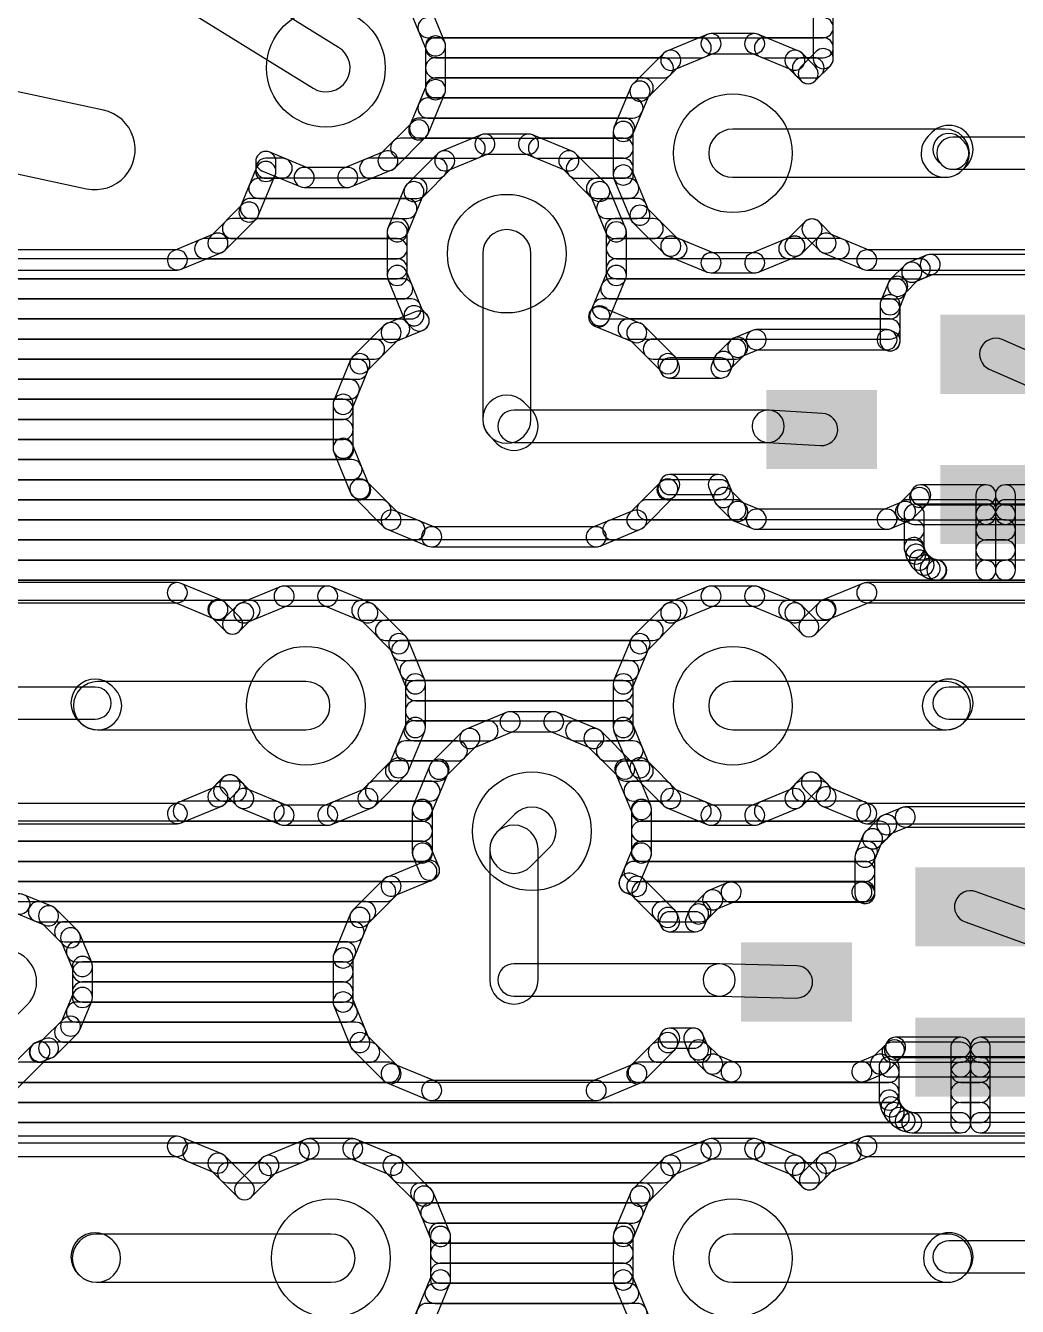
# Model space of a CAD drawing. Extents: x 0 to 96, y 0 to 55.
# Drawn here: x 71.39 to 83.92, y 18.12 to 34.32 of the extents above; entities that cross this region are included whole.
import ezdxf

# ---------------------------------------------------------------- set-up
doc = ezdxf.new("R2010")
doc.units = 0
doc.layers.add('16', color=174, linetype='CONTINUOUS')

# ---------------------------------------------------------------- blocks, each defined once
blk = doc.blocks.new('RECT')
blk.add_solid([(-0.5, -0.5), (0.5, -0.5), (-0.5, 0.5), (0.5, 0.5)])
blk = doc.blocks.new('PIE')
blk.add_circle((0, 0), 0.5)

msp = doc.modelspace()

# ---------------------------------------------------------------- linework, layer by layer
at = {"layer": '16'}
for points in [[(81.3435, 35.6126), (81.3435, 33.8982, 1), (81.5975, 33.8982), (81.5975, 35.6126, 1)], [(75.3447, 34.041), (73.5032, 35.184, 1), (73.1818, 34.666), (75.0233, 33.523, 1)], [(76.6863, 34.1061), (76.4755, 34.6151, 1), (76.2408, 34.5179), (76.4517, 34.0089, 1)], [(76.4727, 34.163), (81.4705, 34.163, 1), (81.4705, 34.417), (76.4727, 34.417, 1)], [(76.696, 33.5065), (76.696, 34.0575, 1), (76.442, 34.0575), (76.442, 33.5065, 1)], [(80.0034, 34.2048), (79.4944, 33.994, 1), (79.5916, 33.7593), (80.1006, 33.9702, 1)], [(80.603, 34.2145), (80.052, 34.2145, 1), (80.052, 33.9605), (80.603, 33.9605, 1)], [(81.1606, 33.994), (80.6516, 34.2048, 1), (80.5544, 33.9702), (81.0634, 33.7593, 1)], [(76.569, 33.909), (79.9277, 33.909, 1), (79.9277, 34.163), (76.569, 34.163, 1)], [(80.7273, 33.909), (81.4705, 33.909, 1), (81.4705, 34.163), (80.7273, 34.163, 1)], [(81.3807, 33.988), (81.1907, 33.798, 1), (81.3703, 33.6184), (81.5603, 33.8083, 1)], [(72.3718, 33.2467), (69.6393, 33.8342, 1), (69.4257, 32.8408), (72.1582, 32.2533, 1)], [(76.569, 33.655), (79.4483, 33.655, 1), (79.4483, 33.909), (76.569, 33.909, 1)], [(79.4532, 33.9664), (79.0636, 33.5768, 1), (79.2432, 33.3972), (79.6328, 33.7868, 1)], [(81.3703, 33.798), (81.2018, 33.9664, 1), (81.0222, 33.7868), (81.1907, 33.6184, 1)], [(81.2067, 33.655), (81.3544, 33.655, 1), (81.3544, 33.909), (81.2067, 33.909, 1)], [(76.4755, 32.9489), (76.6863, 33.4579, 1), (76.4517, 33.5551), (76.2408, 33.0461, 1)], [(76.569, 33.401), (79.1943, 33.401, 1), (79.1943, 33.655), (76.569, 33.655, 1)], [(79.036, 33.5356), (78.8252, 33.0266, 1), (79.0598, 32.9294), (79.2707, 33.4384, 1)], [(76.4727, 33.147), (79.0651, 33.147, 1), (79.0651, 33.401), (76.4727, 33.401, 1)], [(76.0583, 32.5181), (76.4479, 32.9077, 1), (76.2683, 33.0873), (75.8787, 32.6977, 1)], [(76.3675, 32.893), (78.9599, 32.893, 1), (78.9599, 33.147), (76.3675, 33.147, 1)], [(78.8155, 32.978), (78.8155, 32.427, 1), (79.0695, 32.427), (79.0695, 32.978, 1)], [(83.228, 32.487), (83.2755, 32.5345, 1), (82.8445, 32.9655), (82.797, 32.918, 1)], [(76.1267, 32.639), (77.0702, 32.639, 1), (77.0702, 32.893), (76.1267, 32.893, 1)], [(77.1459, 32.9348), (76.6369, 32.724, 1), (76.7341, 32.4893), (77.2431, 32.7002, 1)], [(77.7455, 32.9445), (77.1945, 32.9445, 1), (77.1945, 32.6905), (77.7455, 32.6905, 1)], [(78.3031, 32.724), (77.7941, 32.9348, 1), (77.6969, 32.7002), (78.2059, 32.4893, 1)], [(77.8698, 32.639), (78.9425, 32.639, 1), (78.9425, 32.893), (77.8698, 32.893, 1)], [(80.3275, 32.3977), (83.0125, 32.3977, 1), (83.0125, 33.0073), (80.3275, 33.0073, 1)], [(82.9163, 32.6063), (82.9638, 32.5588, 1), (83.2512, 32.8462), (83.2037, 32.8937, 1)], [(83.1075, 32.4993), (85.09, 32.4993, 1), (85.09, 32.9057), (83.1075, 32.9057, 1)], [(74.551, 32.4721), (74.551, 32.5977, 1), (74.297, 32.5977), (74.297, 32.4721, 1)], [(74.3754, 32.4804), (74.8599, 32.2797, 1), (74.9571, 32.5143), (74.4726, 32.715, 1)], [(75.5081, 32.2797), (76.0171, 32.4905, 1), (75.9199, 32.7252), (75.4109, 32.5143, 1)], [(76.5957, 32.6964), (76.2061, 32.3068, 1), (76.3857, 32.1272), (76.7753, 32.5168, 1)], [(78.7339, 32.3068), (78.3443, 32.6964, 1), (78.1647, 32.5168), (78.5543, 32.1272, 1)], [(74.3286, 31.9101), (74.5413, 32.4235, 1), (74.3067, 32.5207), (74.094, 32.0073, 1)], [(74.424, 32.385), (74.6309, 32.385, 1), (74.6309, 32.639), (74.424, 32.639, 1)], [(75.7371, 32.385), (76.5908, 32.385, 1), (76.5908, 32.639), (75.7371, 32.639, 1)], [(78.3492, 32.385), (78.9425, 32.385, 1), (78.9425, 32.639), (78.3492, 32.639, 1)], [(78.8252, 32.3784), (79.036, 31.8694, 1), (79.2707, 31.9666), (79.0598, 32.4756, 1)], [(74.3353, 32.131), (76.3368, 32.131, 1), (76.3368, 32.385), (74.3353, 32.385, 1)], [(74.9085, 32.27), (75.4595, 32.27, 1), (75.4595, 32.524), (74.9085, 32.524, 1)], [(78.6032, 32.131), (79.0125, 32.131, 1), (79.0125, 32.385), (78.6032, 32.385, 1)], [(76.1785, 32.2656), (75.9677, 31.7566, 1), (76.2023, 31.6594), (76.4132, 32.1684, 1)], [(78.9723, 31.7566), (78.7615, 32.2656, 1), (78.5268, 32.1684), (78.7377, 31.6594, 1)], [(73.9081, 31.4759), (74.3011, 31.8689, 1), (74.1215, 32.0485), (73.7285, 31.6555, 1)], [(74.2301, 31.877), (76.2076, 31.877, 1), (76.2076, 32.131), (74.2301, 32.131, 1)], [(78.7324, 31.877), (79.1177, 31.877, 1), (79.1177, 32.131), (78.7324, 32.131, 1)], [(79.0636, 31.8282), (79.4532, 31.4386, 1), (79.6328, 31.6182), (79.2432, 32.0078, 1)], [(74.0027, 31.623), (76.1024, 31.623, 1), (76.1024, 31.877), (74.0027, 31.877, 1)], [(75.958, 31.708), (75.958, 31.157, 1), (76.212, 31.157), (76.212, 31.708, 1)], [(77.1652, 31.4325), (77.1652, 29.34, 1), (77.7748, 29.34), (77.7748, 31.4325, 1)], [(78.8376, 31.623), (79.3213, 31.623, 1), (79.3213, 31.877), (78.8376, 31.877, 1)], [(78.982, 31.157), (78.982, 31.708, 1), (78.728, 31.708), (78.728, 31.157, 1)], [(81.2018, 31.4386), (81.4178, 31.6545, 1), (81.2382, 31.8341), (81.0222, 31.6182, 1)], [(81.2382, 31.6545), (81.4169, 31.4759, 1), (81.5965, 31.6555), (81.4178, 31.8341, 1)], [(73.3535, 31.2357), (73.8669, 31.4483, 1), (73.7697, 31.683), (73.2563, 31.4703, 1)], [(73.6501, 31.369), (76.085, 31.369, 1), (76.085, 31.623), (73.6501, 31.623, 1)], [(78.855, 31.369), (79.6211, 31.369, 1), (79.6211, 31.623), (78.855, 31.623, 1)], [(79.4944, 31.411), (80.0034, 31.2002, 1), (80.1006, 31.4348), (79.5916, 31.6457, 1)], [(80.6516, 31.2002), (81.1606, 31.411, 1), (81.0634, 31.6457), (80.5544, 31.4348, 1)], [(81.0339, 31.369), (81.6749, 31.369, 1), (81.6749, 31.623), (81.0339, 31.623, 1)], [(81.4581, 31.4483), (81.9715, 31.2357, 1), (82.0687, 31.4703), (81.5553, 31.683, 1)], [(71.2251, 31.226), (73.3049, 31.226, 1), (73.3049, 31.48), (71.2251, 31.48, 1)], [(80.052, 31.1905), (80.603, 31.1905, 1), (80.603, 31.4445), (80.052, 31.4445, 1)], [(82.0201, 31.226), (84.0999, 31.226, 1), (84.0999, 31.48), (82.0201, 31.48, 1)], [(82.7751, 31.4123), (82.5417, 31.3157, 1), (82.6389, 31.081), (82.8723, 31.1777, 1)], [(84.4763, 31.422), (82.8237, 31.422, 1), (82.8237, 31.168), (84.4763, 31.168, 1)], [(61.4045, 31.115), (76.085, 31.115, 1), (76.085, 31.369), (61.4045, 31.369, 1)], [(75.9677, 31.1084), (76.1785, 30.5994, 1), (76.4132, 30.6966), (76.2023, 31.2056, 1)], [(78.7615, 30.5994), (78.9723, 31.1084, 1), (78.7377, 31.2056), (78.5268, 30.6966, 1)], [(78.855, 31.115), (82.6957, 31.115, 1), (82.6957, 31.369), (78.855, 31.369, 1)], [(82.5005, 31.2881), (82.3219, 31.1095, 1), (82.5015, 30.9299), (82.6801, 31.1085, 1)], [(61.3301, 30.861), (76.155, 30.861, 1), (76.155, 31.115), (61.3301, 31.115, 1)], [(78.785, 30.861), (82.3985, 30.861, 1), (82.3985, 31.115), (78.785, 31.115, 1)], [(82.2943, 31.0683), (82.1977, 30.8349, 1), (82.4323, 30.7377), (82.529, 30.9711, 1)], [(54.737, 30.607), (76.2602, 30.607, 1), (76.2602, 30.861), (54.737, 30.861, 1)], [(76.2061, 30.5582), (76.2724, 30.4918, 1), (76.452, 30.6714), (76.3857, 30.7378, 1)], [(78.7203, 30.5445), (78.7339, 30.5582, 1), (78.5543, 30.7378), (78.5407, 30.7241, 1)], [(78.6798, 30.607), (82.315, 30.607, 1), (82.315, 30.861), (78.6798, 30.861, 1)], [(82.188, 30.7863), (82.188, 30.329, 1), (82.442, 30.329), (82.442, 30.7863, 1)], [(70.0856, 30.353), (76.117, 30.353, 1), (76.117, 30.607), (70.0856, 30.607, 1)], [(76.3136, 30.6989), (75.9581, 30.5516, 1), (76.0553, 30.317), (76.4108, 30.4643, 1)], [(79.1619, 30.5516), (78.6791, 30.7516, 1), (78.5819, 30.517), (79.0647, 30.317, 1)], [(79.003, 30.353), (82.315, 30.353, 1), (82.315, 30.607), (79.003, 30.607, 1)], [(75.9169, 30.5241), (75.5239, 30.1311, 1), (75.7035, 29.9515), (76.0965, 30.3445, 1)], [(79.5961, 30.1311), (79.2031, 30.5241, 1), (79.0235, 30.3445), (79.4165, 29.9515, 1)], [(80.5751, 30.4623), (80.3417, 30.3657, 1), (80.4389, 30.131), (80.6723, 30.2277, 1)], [(82.2763, 30.472), (80.6237, 30.472, 1), (80.6237, 30.218), (82.2763, 30.218, 1)], [(82.3636, 30.4463), (82.3249, 30.4623, 1), (82.2277, 30.2277), (82.2664, 30.2116, 1)], [(70.4752, 30.099), (75.7983, 30.099, 1), (75.7983, 30.353), (70.4752, 30.353, 1)], [(79.3217, 30.099), (80.368, 30.099, 1), (80.368, 30.353), (79.3217, 30.353, 1)], [(80.3005, 30.3381), (80.1219, 30.1595, 1), (80.3015, 29.9799), (80.4801, 30.1585, 1)], [(85.1768, 29.711), (83.7318, 30.346, 1), (83.5682, 29.974), (85.0132, 29.339, 1)], [(75.4963, 30.0899), (75.2837, 29.5765, 1), (75.5183, 29.4793), (75.731, 29.9927, 1)], [(79.6463, 30.0352), (79.6236, 30.0899, 1), (79.389, 29.9927), (79.4117, 29.938, 1)], [(80.0943, 30.1183), (80.0599, 30.0352, 1), (80.2946, 29.938), (80.329, 30.0211, 1)], [(70.716, 29.845), (75.585, 29.845, 1), (75.585, 30.099), (70.716, 30.099, 1)], [(80.1773, 30.1136), (79.529, 30.1136, 1), (79.529, 29.8596), (80.1773, 29.8596, 1)], [(70.8212, 29.591), (75.4798, 29.591, 1), (75.4798, 29.845), (70.8212, 29.845, 1)], [(75.274, 29.5279), (75.274, 28.9721, 1), (75.528, 28.9721), (75.528, 29.5279, 1)], [(77.2545, 29.1245), (77.3445, 29.0345, 1), (77.7755, 29.4655), (77.6855, 29.5555, 1)], [(70.9175, 29.337), (75.401, 29.337, 1), (75.401, 29.591), (70.9175, 29.591, 1)], [(70.9175, 29.083), (75.401, 29.083, 1), (75.401, 29.337), (70.9175, 29.337, 1)], [(80.775, 29.4532), (77.56, 29.4532, 1), (77.56, 29.0468), (80.775, 29.0468, 1)], [(81.462, 29.4128), (80.787, 29.4528, 1), (80.763, 29.0472), (81.438, 29.0072, 1)], [(70.9175, 28.829), (75.4077, 28.829, 1), (75.4077, 29.083), (70.9175, 29.083, 1)], [(75.2837, 28.9235), (75.4963, 28.4101, 1), (75.731, 28.5073), (75.5183, 29.0207, 1)], [(70.8212, 28.575), (75.5129, 28.575, 1), (75.5129, 28.829), (70.8212, 28.829, 1)], [(70.716, 28.321), (75.6243, 28.321, 1), (75.6243, 28.575), (70.716, 28.575, 1)], [(75.5239, 28.3689), (75.9169, 27.9759, 1), (76.0965, 28.1555), (75.7035, 28.5485, 1)], [(79.2031, 27.9759), (79.5961, 28.3689, 1), (79.4165, 28.5485), (79.0235, 28.1555, 1)], [(79.4957, 28.321), (80.1712, 28.321, 1), (80.1712, 28.575), (79.4957, 28.575, 1)], [(79.6236, 28.4101), (79.6463, 28.4648, 1), (79.4117, 28.562), (79.389, 28.5073, 1)], [(79.529, 28.3864), (80.1441, 28.3864, 1), (80.1441, 28.6404), (79.529, 28.6404, 1)], [(80.0268, 28.4648), (80.0943, 28.3017, 1), (80.329, 28.3989), (80.2614, 28.562, 1)], [(82.8057, 28.3017), (82.8192, 28.3344, 1), (82.5845, 28.4316), (82.571, 28.3989, 1)], [(82.7019, 28.256), (83.527, 28.256, 1), (83.527, 28.51), (82.7019, 28.51, 1)], [(83.4, 28.383), (83.4, 28.137, 1), (83.654, 28.137), (83.654, 28.383, 1)], [(83.9, 28.137), (83.9, 28.383, 1), (83.646, 28.383), (83.646, 28.137, 1)], [(83.773, 28.256), (84.6802, 28.256, 1), (84.6802, 28.51), (83.773, 28.51, 1)], [(80.1219, 28.2605), (80.3005, 28.0819, 1), (80.4801, 28.2615), (80.3015, 28.4401, 1)], [(82.5995, 28.0819), (82.7781, 28.2605, 1), (82.5985, 28.4401), (82.4199, 28.2615, 1)], [(70.4752, 28.067), (75.8783, 28.067, 1), (75.8783, 28.321), (70.4752, 28.321, 1)], [(75.9581, 27.9483), (76.4715, 27.7357, 1), (76.5687, 27.9703), (76.0553, 28.183, 1)], [(78.6485, 27.7357), (79.1619, 27.9483, 1), (79.0647, 28.183), (78.5513, 27.9703, 1)], [(79.2417, 28.067), (80.368, 28.067, 1), (80.368, 28.321), (79.2417, 28.321, 1)], [(80.3417, 28.0543), (80.5751, 27.9577, 1), (80.6723, 28.1923), (80.4389, 28.289, 1)], [(80.6237, 27.948), (82.2763, 27.948, 1), (82.2763, 28.202), (80.6237, 28.202, 1)], [(82.3249, 27.9577), (82.5583, 28.0543, 1), (82.4611, 28.289), (82.2277, 28.1923, 1)], [(82.532, 28.067), (83.527, 28.067, 1), (83.527, 28.321), (82.532, 28.321, 1)], [(83.527, 28.264), (82.6198, 28.264, 1), (82.6198, 28.01), (83.527, 28.01, 1)], [(82.4928, 28.137), (82.4928, 27.7165, 1), (82.7468, 27.7165), (82.7468, 28.137, 1)], [(83.654, 27.4298), (83.654, 28.137, 1), (83.4, 28.137), (83.4, 27.4298, 1)], [(83.527, 28.01), (83.773, 28.01, 1), (83.773, 28.264), (83.527, 28.264, 1)], [(83.773, 28.067), (85.395, 28.067, 1), (85.395, 28.321), (83.773, 28.321, 1)], [(83.646, 28.137), (83.646, 27.4298, 1), (83.9, 27.4298), (83.9, 28.137, 1)], [(84.6802, 28.264), (83.773, 28.264, 1), (83.773, 28.01), (84.6802, 28.01, 1)], [(70.0856, 27.813), (76.3101, 27.813, 1), (76.3101, 28.067), (70.0856, 28.067, 1)], [(78.8099, 27.813), (82.6198, 27.813, 1), (82.6198, 28.067), (78.8099, 28.067, 1)], [(83.527, 27.813), (83.773, 27.813, 1), (83.773, 28.067), (83.527, 28.067, 1)], [(76.5201, 27.726), (78.5999, 27.726, 1), (78.5999, 27.98), (76.5201, 27.98, 1)], [(64.6557, 27.559), (82.628, 27.559, 1), (82.628, 27.813), (64.6557, 27.813, 1)], [(82.4971, 27.6837), (82.5196, 27.5997, 1), (82.765, 27.6654), (82.7425, 27.7494, 1)], [(82.5323, 27.569), (82.5758, 27.4938, 1), (82.7958, 27.6207), (82.7523, 27.696, 1)], [(83.527, 27.559), (83.773, 27.559, 1), (83.773, 27.813), (83.527, 27.813, 1)], [(66.7948, 27.305), (82.8983, 27.305, 1), (82.8983, 27.559), (66.7948, 27.559, 1)], [(82.596, 27.4674), (82.6574, 27.406, 1), (82.8371, 27.5856), (82.7756, 27.6471, 1)], [(82.6838, 27.3858), (82.759, 27.3423, 1), (82.886, 27.5623), (82.8107, 27.6058, 1)], [(82.7897, 27.3296), (82.8737, 27.3071, 1), (82.9394, 27.5525), (82.8554, 27.575, 1)], [(82.9065, 27.3028), (83.527, 27.3028, 1), (83.527, 27.5568), (82.9065, 27.5568, 1)], [(83.527, 27.305), (83.773, 27.305, 1), (83.773, 27.559), (83.527, 27.559, 1)], [(83.773, 27.3028), (84.3935, 27.3028, 1), (84.3935, 27.5568), (83.773, 27.5568, 1)], [(66.9227, 27.051), (91.24, 27.051, 1), (91.24, 27.305), (66.9227, 27.305, 1)], [(73.3049, 27.274), (71.2251, 27.274, 1), (71.2251, 27.02), (73.3049, 27.02, 1)], [(73.8669, 27.0516), (73.3535, 27.2643, 1), (73.2563, 27.0297), (73.7697, 26.817, 1)], [(74.6059, 27.2198), (74.0969, 27.009, 1), (74.1941, 26.7743), (74.7031, 26.9852, 1)], [(75.2055, 27.2295), (74.6545, 27.2295, 1), (74.6545, 26.9755), (75.2055, 26.9755, 1)], [(75.7631, 27.009), (75.2541, 27.2198, 1), (75.1569, 26.9852), (75.6659, 26.7743, 1)], [(80.0034, 27.2198), (79.4944, 27.009, 1), (79.5916, 26.7743), (80.1006, 26.9852, 1)], [(80.603, 27.2295), (80.052, 27.2295, 1), (80.052, 26.9755), (80.603, 26.9755, 1)], [(81.1606, 27.009), (80.6516, 27.2198, 1), (80.5544, 26.9852), (81.0634, 26.7743, 1)], [(81.9715, 27.2643), (81.4581, 27.0516, 1), (81.5553, 26.817), (82.0687, 27.0297, 1)], [(84.0999, 27.274), (82.0201, 27.274, 1), (82.0201, 27.02), (84.0999, 27.02, 1)], [(74.093, 26.8392), (73.9081, 27.0241, 1), (73.7285, 26.8445), (73.9134, 26.6596, 1)], [(73.8287, 26.797), (74.2236, 26.797, 1), (74.2236, 27.051), (73.8287, 27.051, 1)], [(75.6364, 26.797), (79.6211, 26.797, 1), (79.6211, 27.051), (75.6364, 27.051, 1)], [(81.0339, 26.797), (81.4964, 26.797, 1), (81.4964, 27.051), (81.0339, 27.051, 1)], [(81.4169, 27.0241), (81.1982, 26.8055, 1), (81.3778, 26.6259), (81.5965, 26.8445, 1)], [(74.0557, 26.9814), (73.9134, 26.8392, 1), (74.093, 26.6596), (74.2353, 26.8018, 1)], [(76.1939, 26.5918), (75.8043, 26.9814, 1), (75.6247, 26.8018), (76.0143, 26.4122, 1)], [(79.4532, 26.9814), (79.0636, 26.5918, 1), (79.2432, 26.4122), (79.6328, 26.8018, 1)], [(81.3778, 26.8055), (81.2018, 26.9814, 1), (81.0222, 26.8018), (81.1982, 26.6259, 1)], [(75.9362, 26.543), (79.3213, 26.543, 1), (79.3213, 26.797), (75.9362, 26.797, 1)], [(76.4323, 26.0416), (76.2215, 26.5506, 1), (75.9868, 26.4534), (76.1977, 25.9444, 1)], [(79.036, 26.5506), (78.8252, 26.0416, 1), (79.0598, 25.9444), (79.2707, 26.4534, 1)], [(76.1398, 26.289), (79.1177, 26.289, 1), (79.1177, 26.543), (76.1398, 26.543, 1)], [(76.245, 26.035), (79.0125, 26.035, 1), (79.0125, 26.289), (76.245, 26.289, 1)], [(76.442, 25.442), (76.442, 25.993, 1), (76.188, 25.993), (76.188, 25.442, 1)], [(78.8155, 25.993), (78.8155, 25.442, 1), (79.0695, 25.442), (79.0695, 25.993, 1)], [(72.265, 25.9532), (68.76, 25.9532, 1), (68.76, 25.5468), (72.265, 25.5468, 1)], [(72.513, 25.933), (72.4805, 25.9655, 1), (72.0495, 25.5345), (72.082, 25.502, 1)], [(74.93, 26.0223), (72.2975, 26.0223, 1), (72.2975, 25.4127), (74.93, 25.4127, 1)], [(76.315, 25.781), (78.9425, 25.781, 1), (78.9425, 26.035), (76.315, 26.035, 1)], [(80.3275, 25.4127), (83.0275, 25.4127, 1), (83.0275, 26.0223), (80.3275, 26.0223, 1)], [(83.243, 25.502), (83.2755, 25.5345, 1), (82.8445, 25.9655), (82.812, 25.933, 1)], [(84.275, 25.9532), (83.06, 25.9532, 1), (83.06, 25.5468), (84.275, 25.5468, 1)], [(76.315, 25.527), (78.9425, 25.527, 1), (78.9425, 25.781), (76.315, 25.781, 1)], [(77.4634, 25.6323), (76.9544, 25.4215, 1), (77.0516, 25.1868), (77.5606, 25.3977, 1)], [(78.063, 25.642), (77.512, 25.642, 1), (77.512, 25.388), (78.063, 25.388, 1)], [(78.6206, 25.4215), (78.1116, 25.6323, 1), (78.0144, 25.3977), (78.5234, 25.1868, 1)], [(76.2215, 24.8844), (76.4323, 25.3934, 1), (76.1977, 25.4906), (75.9868, 24.9816, 1)], [(76.2976, 25.273), (77.2344, 25.273, 1), (77.2344, 25.527), (76.2976, 25.527, 1)], [(76.9132, 25.3939), (76.5236, 25.0043, 1), (76.7032, 24.8247), (77.0928, 25.2143, 1)], [(78.3406, 25.273), (78.9599, 25.273, 1), (78.9599, 25.527), (78.3406, 25.527, 1)], [(79.0514, 25.0043), (78.6618, 25.3939, 1), (78.4822, 25.2143), (78.8718, 24.8247, 1)], [(78.8252, 25.3934), (79.036, 24.8844, 1), (79.2707, 24.9816), (79.0598, 25.4906, 1)], [(76.1924, 25.019), (76.8448, 25.019, 1), (76.8448, 25.273), (76.1924, 25.273, 1)], [(78.7302, 25.019), (79.0651, 25.019, 1), (79.0651, 25.273), (78.7302, 25.273, 1)], [(75.8043, 24.4536), (76.1939, 24.8432, 1), (76.0143, 25.0228), (75.6247, 24.6332, 1)], [(76.0632, 24.765), (76.604, 24.765, 1), (76.604, 25.019), (76.0632, 25.019, 1)], [(76.496, 24.9631), (76.2852, 24.4541, 1), (76.5198, 24.3569), (76.7307, 24.8659, 1)], [(79.2898, 24.4541), (79.079, 24.9631, 1), (78.8443, 24.8659), (79.0552, 24.3569, 1)], [(78.971, 24.765), (79.1943, 24.765, 1), (79.1943, 25.019), (78.971, 25.019, 1)], [(79.0636, 24.8432), (79.4532, 24.4536, 1), (79.6328, 24.6332), (79.2432, 25.0228, 1)], [(73.9081, 24.4759), (74.0605, 24.6283, 1), (73.8809, 24.8079), (73.7285, 24.6555, 1)], [(73.8809, 24.6283), (74.0557, 24.4536, 1), (74.2353, 24.6332), (74.0605, 24.8079, 1)], [(81.2018, 24.4536), (81.4103, 24.662, 1), (81.2307, 24.8416), (81.0222, 24.6332, 1)], [(81.2307, 24.662), (81.4169, 24.4759, 1), (81.5965, 24.6555), (81.4103, 24.8416, 1)], [(73.3535, 24.2357), (73.8669, 24.4483, 1), (73.7697, 24.683), (73.2563, 24.4703, 1)], [(73.8907, 24.511), (74.0508, 24.511, 1), (74.0508, 24.765), (73.8907, 24.765, 1)], [(74.0969, 24.426), (74.6059, 24.2152, 1), (74.7031, 24.4498), (74.1941, 24.6607, 1)], [(75.2541, 24.2152), (75.7631, 24.426, 1), (75.6659, 24.6607), (75.1569, 24.4498, 1)], [(75.8092, 24.511), (76.4988, 24.511, 1), (76.4988, 24.765), (75.8092, 24.765, 1)], [(79.0762, 24.511), (79.4483, 24.511, 1), (79.4483, 24.765), (79.0762, 24.765, 1)], [(79.4944, 24.426), (80.0034, 24.2152, 1), (80.1006, 24.4498), (79.5916, 24.6607, 1)], [(80.6516, 24.2152), (81.1606, 24.426, 1), (81.0634, 24.6607), (80.5544, 24.4498, 1)], [(81.2067, 24.511), (81.4343, 24.511, 1), (81.4343, 24.765), (81.2067, 24.765, 1)], [(81.4581, 24.4483), (81.9715, 24.2357, 1), (82.0687, 24.4703), (81.5553, 24.683, 1)], [(71.2251, 24.226), (73.3049, 24.226, 1), (73.3049, 24.48), (71.2251, 24.48, 1)], [(73.3797, 24.257), (74.5302, 24.257, 1), (74.5302, 24.511), (73.3797, 24.511, 1)], [(74.6545, 24.2055), (75.2055, 24.2055, 1), (75.2055, 24.4595), (74.6545, 24.4595, 1)], [(75.3298, 24.257), (76.4025, 24.257, 1), (76.4025, 24.511), (75.3298, 24.511, 1)], [(76.2755, 24.4055), (76.2755, 23.8545, 1), (76.5295, 23.8545), (76.5295, 24.4055, 1)], [(79.2995, 23.8545), (79.2995, 24.4055, 1), (79.0455, 24.4055), (79.0455, 23.8545, 1)], [(79.1725, 24.257), (79.9277, 24.257, 1), (79.9277, 24.511), (79.1725, 24.511, 1)], [(80.052, 24.2055), (80.603, 24.2055, 1), (80.603, 24.4595), (80.052, 24.4595, 1)], [(80.7273, 24.257), (81.9453, 24.257, 1), (81.9453, 24.511), (80.7273, 24.511, 1)], [(82.0201, 24.226), (84.0999, 24.226, 1), (84.0999, 24.48), (82.0201, 24.48, 1)], [(77.7755, 23.687), (78.003, 23.9145, 1), (77.572, 24.3455), (77.3445, 24.118, 1)], [(82.183, 24.3031), (82.0044, 24.1245, 1), (82.184, 23.9449), (82.3626, 24.1235, 1)], [(82.4576, 24.4273), (82.2242, 24.3307, 1), (82.3214, 24.096), (82.5548, 24.1927, 1)], [(84.1588, 24.437), (82.5062, 24.437, 1), (82.5062, 24.183), (84.1588, 24.183, 1)], [(67.2229, 24.003), (76.4025, 24.003, 1), (76.4025, 24.257), (67.2229, 24.257, 1)], [(77.8648, 22.25), (77.8648, 23.9025, 1), (77.2552, 23.9025), (77.2552, 22.25, 1)], [(79.1725, 24.003), (82.1895, 24.003, 1), (82.1895, 24.257), (79.1725, 24.257, 1)], [(81.9768, 24.0833), (81.8802, 23.8499, 1), (82.1148, 23.7527), (82.2115, 23.9861, 1)], [(67.099, 23.749), (76.4025, 23.749, 1), (76.4025, 24.003), (67.099, 24.003, 1)], [(76.2852, 23.8059), (76.3758, 23.5872, 1), (76.6104, 23.6844), (76.5198, 23.9031, 1)], [(79.1326, 23.4263), (79.2898, 23.8059, 1), (79.0552, 23.9031), (78.8979, 23.5235, 1)], [(79.1725, 23.749), (82.0284, 23.749, 1), (82.0284, 24.003), (79.1725, 24.003, 1)], [(81.8705, 23.8013), (81.8705, 23.344, 1), (82.1245, 23.344), (82.1245, 23.8013, 1)], [(67.8652, 23.495), (76.4598, 23.495, 1), (76.4598, 23.749), (67.8652, 23.749, 1)], [(76.4445, 23.7531), (75.9581, 23.5516, 1), (76.0553, 23.317), (76.5417, 23.5185, 1)], [(79.0762, 23.495), (81.9975, 23.495, 1), (81.9975, 23.749), (79.0762, 23.749, 1)], [(68.3847, 23.241), (75.9403, 23.241, 1), (75.9403, 23.495), (68.3847, 23.495, 1)], [(75.9169, 23.5241), (75.5239, 23.1311, 1), (75.7035, 22.9515), (76.0965, 23.3445, 1)], [(79.1619, 23.5516), (79.0639, 23.5923, 1), (78.9667, 23.3576), (79.0647, 23.317, 1)], [(79.5961, 23.1311), (79.2031, 23.5241, 1), (79.0235, 23.3445), (79.4165, 22.9515, 1)], [(79.1797, 23.241), (81.9975, 23.241, 1), (81.9975, 23.495), (79.1797, 23.495, 1)], [(80.2576, 23.4773), (80.0242, 23.3807, 1), (80.1214, 23.146), (80.3548, 23.2427, 1)], [(81.9588, 23.487), (80.3062, 23.487, 1), (80.3062, 23.233), (81.9588, 23.233, 1)], [(82.0461, 23.4613), (82.0074, 23.4773, 1), (81.9102, 23.2427), (81.9489, 23.2266, 1)], [(71.3161, 23.3378), (70.9239, 23.3378, 1), (70.9239, 23.0838), (71.3161, 23.0838, 1)], [(71.727, 23.1781), (71.3647, 23.3281, 1), (71.2675, 23.0935), (71.6298, 22.9434, 1)], [(79.983, 23.3531), (79.8044, 23.1745, 1), (79.984, 22.9949), (80.1626, 23.1735, 1)], [(85.1639, 22.7312), (83.4014, 23.3662, 1), (83.2636, 22.9838), (85.0261, 22.3488, 1)], [(71.5498, 22.987), (75.6863, 22.987, 1), (75.6863, 23.241), (71.5498, 23.241, 1)], [(72.0455, 22.8732), (71.7682, 23.1505, 1), (71.5886, 22.9709), (71.8659, 22.6936, 1)], [(75.4963, 23.0899), (75.2837, 22.5765, 1), (75.5183, 22.4793), (75.731, 22.9927, 1)], [(79.4337, 22.987), (79.9235, 22.987, 1), (79.9235, 23.241), (79.4337, 23.241, 1)], [(79.6463, 23.0352), (79.6236, 23.0899, 1), (79.389, 22.9927), (79.4117, 22.938, 1)], [(79.7768, 23.1333), (79.7362, 23.0352, 1), (79.9709, 22.938), (80.0115, 23.0361, 1)], [(79.8535, 23.1136), (79.529, 23.1136, 1), (79.529, 22.8596), (79.8535, 22.8596, 1)], [(71.8791, 22.733), (75.5386, 22.733, 1), (75.5386, 22.987), (71.8791, 22.987, 1)], [(72.2231, 22.4697), (72.0731, 22.832, 1), (71.8384, 22.7348), (71.9885, 22.3725, 1)], [(72.0292, 22.479), (75.4334, 22.479, 1), (75.4334, 22.733), (72.0292, 22.733, 1)], [(70.8326, 22.5124), (67.9751, 19.6549, 1), (68.5499, 19.0801), (71.4074, 21.9376, 1)], [(72.2328, 22.0289), (72.2328, 22.4211, 1), (71.9788, 22.4211), (71.9788, 22.0289, 1)], [(75.274, 22.5279), (75.274, 21.9721, 1), (75.528, 21.9721), (75.528, 22.5279, 1)], [(72.1058, 22.225), (75.401, 22.225, 1), (75.401, 22.479), (72.1058, 22.479, 1)], [(80.155, 22.4532), (77.56, 22.4532, 1), (77.56, 22.0468), (80.155, 22.0468, 1)], [(81.1377, 22.4281), (80.1602, 22.4531, 1), (80.1498, 22.0469), (81.1273, 22.0219, 1)], [(72.1058, 21.971), (75.401, 21.971, 1), (75.401, 22.225), (72.1058, 22.225, 1)], [(72.0731, 21.618), (72.2231, 21.9803, 1), (71.9885, 22.0775), (71.8384, 21.7152, 1)], [(75.2837, 21.9235), (75.4963, 21.4101, 1), (75.731, 21.5073), (75.5183, 22.0207, 1)], [(72.0292, 21.717), (75.4541, 21.717, 1), (75.4541, 21.971), (72.0292, 21.971, 1)], [(71.7682, 21.2995), (72.0455, 21.5768, 1), (71.8659, 21.7564), (71.5886, 21.4791, 1)], [(71.8791, 21.463), (75.5593, 21.463, 1), (75.5593, 21.717), (71.8791, 21.717, 1)], [(75.5239, 21.3689), (75.9169, 20.9759, 1), (76.0965, 21.1555), (75.7035, 21.5485, 1)], [(79.2031, 20.9759), (79.5961, 21.3689, 1), (79.4165, 21.5485), (79.0235, 21.1555, 1)], [(79.6236, 21.4101), (79.6463, 21.4648, 1), (79.4117, 21.562), (79.389, 21.5073, 1)], [(79.529, 21.3864), (79.8328, 21.3864, 1), (79.8328, 21.6404), (79.529, 21.6404, 1)], [(79.7155, 21.4648), (79.7768, 21.3167, 1), (80.0115, 21.4139), (79.9502, 21.562, 1)], [(69.149, 18.7453), (71.6572, 21.2535, 1), (71.4776, 21.4331), (68.9694, 18.9249, 1)], [(71.5601, 21.209), (75.7363, 21.209, 1), (75.7363, 21.463), (71.5601, 21.463, 1)], [(71.616, 21.2259), (71.727, 21.2719, 1), (71.6298, 21.5066), (71.5188, 21.4606, 1)], [(79.3837, 21.209), (79.9235, 21.209, 1), (79.9235, 21.463), (79.3837, 21.463, 1)], [(79.8044, 21.2755), (79.983, 21.0969, 1), (80.1626, 21.2765), (79.984, 21.4551, 1)], [(82.282, 21.0969), (82.4606, 21.2755, 1), (82.281, 21.4551), (82.1024, 21.2765, 1)], [(82.3415, 21.209), (83.2095, 21.209, 1), (83.2095, 21.463), (82.3415, 21.463, 1)], [(82.4882, 21.3167), (82.5017, 21.3494, 1), (82.267, 21.4466), (82.2535, 21.4139, 1)], [(82.3844, 21.271), (83.2095, 21.271, 1), (83.2095, 21.525), (82.3844, 21.525, 1)], [(83.0825, 21.398), (83.0825, 21.152, 1), (83.3365, 21.152), (83.3365, 21.398, 1)], [(83.5825, 21.152), (83.5825, 21.398, 1), (83.3285, 21.398), (83.3285, 21.152, 1)], [(83.4555, 21.271), (84.3627, 21.271, 1), (84.3627, 21.525), (83.4555, 21.525, 1)], [(83.4555, 21.209), (85.395, 21.209, 1), (85.395, 21.463), (83.4555, 21.463, 1)], [(80.0242, 21.0693), (80.2576, 20.9727, 1), (80.3548, 21.2073), (80.1214, 21.304, 1)], [(80.3062, 20.963), (81.9588, 20.963, 1), (81.9588, 21.217), (80.3062, 21.217, 1)], [(82.0074, 20.9727), (82.2408, 21.0693, 1), (82.1436, 21.304), (81.9102, 21.2073, 1)], [(83.2095, 21.279), (82.3023, 21.279, 1), (82.3023, 21.025), (83.2095, 21.025, 1)], [(82.1753, 21.152), (82.1753, 20.7315, 1), (82.4293, 20.7315), (82.4293, 21.152, 1)], [(83.3365, 20.4448), (83.3365, 21.152, 1), (83.0825, 21.152), (83.0825, 20.4448, 1)], [(83.2095, 21.025), (83.4555, 21.025, 1), (83.4555, 21.279), (83.2095, 21.279, 1)], [(83.3285, 21.152), (83.3285, 20.4448, 1), (83.5825, 20.4448), (83.5825, 21.152, 1)], [(84.3627, 21.279), (83.4555, 21.279, 1), (83.4555, 21.025), (84.3627, 21.025, 1)], [(71.3061, 20.955), (75.9903, 20.955, 1), (75.9903, 21.209), (71.3061, 21.209, 1)], [(75.9581, 20.9483), (76.4715, 20.7357, 1), (76.5687, 20.9703), (76.0553, 21.183, 1)], [(78.6485, 20.7357), (79.1619, 20.9483, 1), (79.0647, 21.183), (78.5513, 20.9703, 1)], [(79.1297, 20.955), (82.3023, 20.955, 1), (82.3023, 21.209), (79.1297, 21.209, 1)], [(83.2095, 20.955), (83.4555, 20.955, 1), (83.4555, 21.209), (83.2095, 21.209, 1)], [(71.0521, 20.701), (82.3023, 20.701, 1), (82.3023, 20.955), (71.0521, 20.955, 1)], [(76.5201, 20.726), (78.5999, 20.726, 1), (78.5999, 20.98), (76.5201, 20.98, 1)], [(83.2095, 20.701), (83.4555, 20.701, 1), (83.4555, 20.955), (83.2095, 20.955, 1)], [(82.1796, 20.6987), (82.2021, 20.6147, 1), (82.4475, 20.6804), (82.425, 20.7644, 1)], [(82.2148, 20.584), (82.2583, 20.5088, 1), (82.4783, 20.6357), (82.4348, 20.711, 1)], [(70.7981, 20.447), (82.3673, 20.447, 1), (82.3673, 20.701), (70.7981, 20.701, 1)], [(82.2785, 20.4824), (82.3399, 20.421, 1), (82.5196, 20.6006), (82.4581, 20.6621, 1)], [(82.3663, 20.4008), (82.4415, 20.3573, 1), (82.5685, 20.5773), (82.4932, 20.6208, 1)], [(82.4722, 20.3446), (82.5562, 20.3221, 1), (82.6219, 20.5675), (82.5379, 20.59, 1)], [(82.589, 20.3178), (83.2095, 20.3178, 1), (83.2095, 20.5718), (82.589, 20.5718, 1)], [(83.2095, 20.447), (83.4555, 20.447, 1), (83.4555, 20.701), (83.2095, 20.701, 1)], [(83.4555, 20.3178), (84.076, 20.3178, 1), (84.076, 20.5718), (83.4555, 20.5718, 1)], [(70.5441, 20.193), (85.652, 20.193, 1), (85.652, 20.447), (70.5441, 20.447, 1)], [(73.3049, 20.274), (71.2251, 20.274, 1), (71.2251, 20.02), (73.3049, 20.02, 1)], [(73.8669, 20.0516), (73.3535, 20.2643, 1), (73.2563, 20.0297), (73.7697, 19.817, 1)], [(74.9234, 20.2348), (74.4144, 20.024, 1), (74.5116, 19.7893), (75.0206, 20.0002, 1)], [(75.523, 20.2445), (74.972, 20.2445, 1), (74.972, 19.9905), (75.523, 19.9905, 1)], [(76.0806, 20.024), (75.5716, 20.2348, 1), (75.4744, 20.0002), (75.9834, 19.7893, 1)], [(80.0034, 20.2348), (79.4944, 20.024, 1), (79.5916, 19.7893), (80.1006, 20.0002, 1)], [(80.603, 20.2445), (80.052, 20.2445, 1), (80.052, 19.9905), (80.603, 19.9905, 1)], [(81.1606, 20.024), (80.6516, 20.2348, 1), (80.5544, 20.0002), (81.0634, 19.7893, 1)], [(81.9715, 20.2643), (81.4581, 20.0516, 1), (81.5553, 19.817), (82.0687, 20.0297, 1)], [(84.0999, 20.274), (82.0201, 20.274, 1), (82.0201, 20.02), (84.0999, 20.02, 1)], [(73.5004, 19.939), (74.8477, 19.939, 1), (74.8477, 20.193), (73.5004, 20.193, 1)], [(75.6473, 19.939), (79.9277, 19.939, 1), (79.9277, 20.193), (75.6473, 20.193, 1)], [(80.7273, 19.939), (81.8246, 19.939, 1), (81.8246, 20.193), (80.7273, 20.193, 1)], [(74.2443, 19.688), (73.9081, 20.0241, 1), (73.7285, 19.8445), (74.0647, 19.5084, 1)], [(73.9407, 19.685), (74.3683, 19.685, 1), (74.3683, 19.939), (73.9407, 19.939, 1)], [(74.3732, 19.9964), (74.0647, 19.688, 1), (74.2443, 19.5084), (74.5528, 19.8168, 1)], [(76.5114, 19.6068), (76.1218, 19.9964, 1), (75.9422, 19.8168), (76.3318, 19.4272, 1)], [(76.1267, 19.685), (79.4483, 19.685, 1), (79.4483, 19.939), (76.1267, 19.939, 1)], [(79.4532, 19.9964), (79.0636, 19.6068, 1), (79.2432, 19.4272), (79.6328, 19.8168, 1)], [(81.3853, 19.813), (81.2018, 19.9964, 1), (81.0222, 19.8168), (81.2057, 19.6334, 1)], [(81.2067, 19.685), (81.3843, 19.685, 1), (81.3843, 19.939), (81.2067, 19.939, 1)], [(81.4169, 20.0241), (81.2057, 19.813, 1), (81.3853, 19.6334), (81.5965, 19.8445, 1)], [(76.3807, 19.431), (79.1943, 19.431, 1), (79.1943, 19.685), (76.3807, 19.685, 1)], [(76.7498, 19.0566), (76.539, 19.5656, 1), (76.3043, 19.4684), (76.5152, 18.9594, 1)], [(79.036, 19.5656), (78.8252, 19.0566, 1), (79.0598, 18.9594), (79.2707, 19.4684, 1)], [(76.5099, 19.177), (79.0651, 19.177, 1), (79.0651, 19.431), (76.5099, 19.431, 1)], [(76.6151, 18.923), (78.9599, 18.923, 1), (78.9599, 19.177), (76.6151, 19.177, 1)], [(76.7595, 18.457), (76.7595, 19.008, 1), (76.5055, 19.008), (76.5055, 18.457, 1)], [(78.8155, 19.008), (78.8155, 18.457, 1), (79.0695, 18.457), (79.0695, 19.008, 1)], [(72.498, 18.948), (72.4805, 18.9655, 1), (72.0495, 18.5345), (72.067, 18.517, 1)], [(75.2475, 19.0373), (72.2825, 19.0373, 1), (72.2825, 18.4277), (75.2475, 18.4277, 1)], [(80.3275, 18.4277), (83.0425, 18.4277, 1), (83.0425, 19.0373), (80.3275, 19.0373, 1)], [(83.258, 18.517), (83.2755, 18.5345, 1), (82.8445, 18.9655), (82.827, 18.948, 1)], [(84.925, 18.9532), (83.06, 18.9532, 1), (83.06, 18.5468), (84.925, 18.5468, 1)], [(76.6325, 18.669), (78.9425, 18.669, 1), (78.9425, 18.923), (76.6325, 18.923, 1)], [(76.6325, 18.415), (78.9425, 18.415, 1), (78.9425, 18.669), (76.6325, 18.669, 1)], [(76.539, 17.8994), (76.7498, 18.4084, 1), (76.5152, 18.5056), (76.3043, 17.9966, 1)], [(78.8252, 18.4084), (79.036, 17.8994, 1), (79.2707, 17.9966), (79.0598, 18.5056, 1)], [(76.5625, 18.161), (79.0125, 18.161, 1), (79.0125, 18.415), (76.5625, 18.415, 1)], [(76.4573, 17.907), (79.1177, 17.907, 1), (79.1177, 18.161), (76.4573, 18.161, 1)]]:
    msp.add_lwpolyline(points, format="xyb", close=True, dxfattribs=at)

# ---------------------------------------------------------------- block references
at = {"layer": '16', "xscale": 1.5, "yscale": 1.5}
for p in [(75.184, 33.782), (80.3275, 32.7025), (77.47, 31.4325), (74.93, 25.7175), (80.3275, 25.7175), (77.7875, 24.13), (75.2475, 18.7325), (80.3275, 18.7325)]:
    msp.add_blockref('PIE', p, dxfattribs=at)
at = {"layer": '16', "yscale": 1.4, "rotation": 270}
for p in [(83.65, 30.16), (81.45, 29.21), (83.65, 28.26), (83.3325, 23.175), (81.1325, 22.225), (83.3325, 21.275)]:
    msp.add_blockref('RECT', p, dxfattribs=at)

doc.saveas('drawing.dxf')
